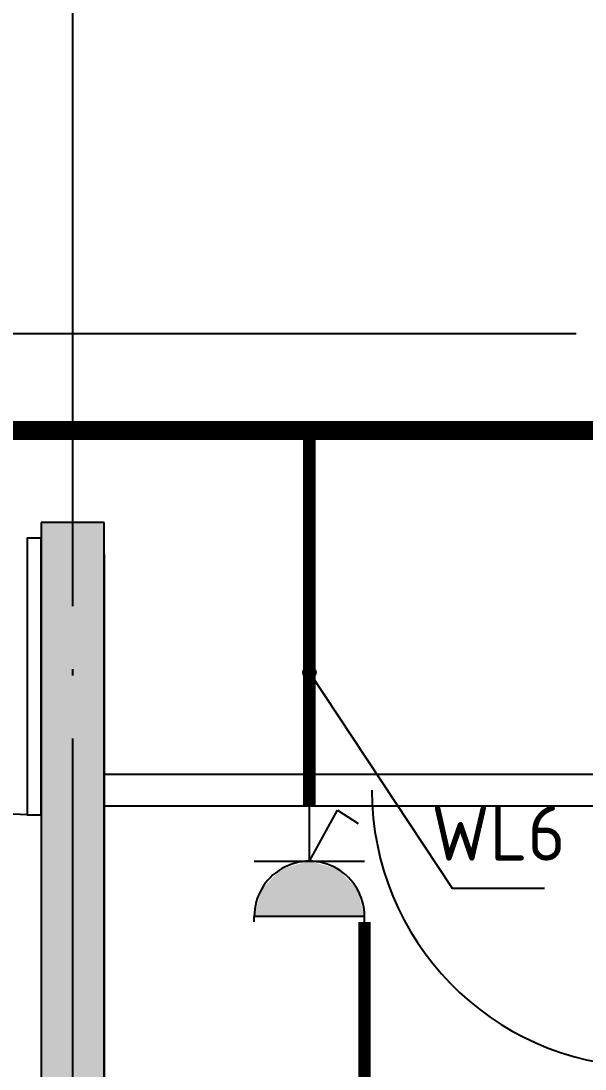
# Model space of a CAD drawing. Extents: x 1129508 to 1196731, y 2982646 to 3009272.
# Drawn here: x 1166004 to 1167796, y 2990779 to 2994105 of the extents above; entities that cross this region are included whole.
import ezdxf
from ezdxf.enums import TextEntityAlignment as Align

# ---------------------------------------------------------------- set-up
doc = ezdxf.new("R2010")
doc.units = 0
doc.header["$LTSCALE"] = 1000
doc.linetypes.add('DOTE', pattern=[2.42, 2, -0.2, 0.02, -0.2])
for name, color, linetype in [('COLUMN', 2, 'Continuous'), ('DIM-照明', 7, 'Continuous'), ('DOTE', 8, 'DOTE'), ('EQUIP-插座', 3, 'Continuous'), ('PUB_HATCH', 8, 'Continuous'), ('WALL', 2, 'Continuous'), ('WINDOW', 4, 'Continuous'), ('WIRE-照明', 1, 'Continuous')]:
    doc.layers.add(name, color=color, linetype=linetype)
doc.styles.add('_TEL_DIM', font='SIMPLEX', dxfattribs={"width": 0.8, "height": 3.5, "bigfont": 'HZTXT'})
doc.styles.add('CADReader_TextStyle', font='tssdeng.shx', dxfattribs={"height": 0.2, "bigfont": 'gbcbig.shx'})

# ---------------------------------------------------------------- blocks, each defined once
blk = doc.blocks.new('21325465')
at = {"layer": 'DOTE'}
for p, q in [((6306113.1, 288052.6), (6306113.1, 305078.5)), ((6274252.3, 293757.8), (6331875.9, 293757.8))]:
    blk.add_line(p, q, dxfattribs=at)
blk = doc.blocks.new('SIPIN1-1-1')
at = {"layer": 'PUB_HATCH'}
h = blk.add_hatch(dxfattribs=at)
h.set_pattern_fill('钢筋混凝土', color=256, scale=50, style=0, pattern_type=2)
h.set_pattern_definition([(45, (0, 0), (-88.3883476, 88.3883476), []), (50, (0, 0), (358.63009, -31.376067), [37.5, -412.5]), (355, (0, 0), (-69.375667, 376.096067), [30, -330]), (100.4514, (29.9, -2.6), (289.25469, 344.71977), [31.870095, -350.571056]), (46.1842, (0, 100), (533.620524, -82.75951), [56.25, -618.75]), (96.6356, (44.47, 93.1), (467.33135, 487.05894), [47.80514, -525.8565]), (351.1842, (0, 100), (467.33097, 487.0593), [45, -495]), (21, (50, 75), (298.453526, -201.309445), [37.5, -412.5]), (326, (50, 75), (121.657666, 362.57502), [30, -330]), (71.4514, (74.87, 58.22), (420.111314, 161.26525), [31.870095, -350.571056]), (37.5, (0, 0), (6.0799277, 166.446927), [0, -326, 0, -335, 0, -331.25]), (7.5, (0, 0), (131.534769, 197.205856), [0, -191, 0, -318.5, 0, -126.25]), (-32.5, (-111.5, 0), (266.911218, -11.277436), [0, -125, 0, -390, 0, -517.5]), (-42.5, (-161.5, 0), (291.593085, 50.052491), [0, -162.5, 0, -259, 0, -367.5])])
h.paths.add_polyline_path([(-260272.7, 2626285.8), (-260472.7, 2626285.8), (-260472.7, 2623736.1), (-264072.7, 2623736.1), (-264072.7, 2627086.1), (-264272.7, 2627086.1), (-264272.7, 2625036.1), (-267022.7, 2625036.1), (-267022.7, 2628486.1), (-265272.7, 2628486.1), (-265272.7, 2628686.1), (-267022.7, 2628686.1), (-267022.7, 2630686.1), (-265272.7, 2630686.1), (-265272.7, 2630886.1), (-267022.7, 2630886.1), (-267022.7, 2633336.1), (-266572.7, 2633336.1), (-266572.7, 2633586.1), (-267272.7, 2633586.1), (-267272.7, 2624786.1), (-264322.7, 2624786.1), (-264322.7, 2623486.1), (-256422.7, 2623486.1), (-256422.7, 2624786.1), (-250722.7, 2624786.1), (-250722.7, 2623486.1), (-242822.7, 2623486.1), (-242822.7, 2624786.1), (-239872.7, 2624786.1), (-239872.7, 2633586.1), (-240572.7, 2633586.1), (-240572.7, 2633336.1), (-240122.7, 2633336.1), (-240122.7, 2630886.1), (-241872.7, 2630886.1), (-241872.7, 2630686.1), (-240122.7, 2630686.1), (-240122.7, 2628686.1), (-241872.7, 2628686.1), (-241872.7, 2628486.1), (-240122.7, 2628486.1), (-240122.7, 2625036.1), (-242872.7, 2625036.1), (-242872.7, 2627086.1), (-243072.7, 2627086.1), (-243072.7, 2623736.1), (-246672.7, 2623736.1), (-246672.7, 2626285.8), (-246872.7, 2626285.8), (-246872.7, 2623736.1), (-250472.7, 2623736.1), (-250472.7, 2627686.1), (-250672.7, 2627686.1), (-250672.7, 2625036.1), (-253472.7, 2625036.1), (-253472.7, 2628486.1), (-251672.7, 2628486.1), (-251672.7, 2628686.1), (-255472.7, 2628686.1), (-255472.7, 2628486.1), (-253672.7, 2628486.1), (-253672.7, 2625036.1), (-256472.7, 2625036.1), (-256472.7, 2627686.1), (-256672.7, 2627686.1), (-256672.7, 2623736.1), (-260272.7, 2623736.1)], flags=0)
at = {"layer": 'COLUMN'}
for points in [[(-264072.7, 2627086.1), (-264272.7, 2627086.1)], [(-264272.7, 2627086.1), (-264272.7, 2625036.1)], [(-264072.7, 2623736.1), (-264072.7, 2627086.1)]]:
    blk.add_lwpolyline(points, dxfattribs=at)
at = {"layer": 'WALL'}
for points in [[(-264072.7, 2626986.1), (-264072.7, 2626186.1)], [(-264072.7, 2626986.1), (-264072.7, 2626986.1)], [(-264072.7, 2626186.1), (-264072.7, 2626186.1)], [(-264072.7, 2626186.1), (-264072.7, 2625036.1)], [(-264072.7, 2626186.1), (-264072.7, 2626186.1)]]:
    blk.add_lwpolyline(points, dxfattribs=at)
at = {"layer": 'WALL', "color": 30}
for points in [[(-262322.2, 2626286), (-264072.7, 2626286.1)], [(-262322.2, 2626186), (-264072.7, 2626186.1)]]:
    blk.add_lwpolyline(points, dxfattribs=at)
at = {"layer": 'WINDOW', "linetype": 'Continuous'}
blk.add_lwpolyline([(-264272.7, 2627036.1), (-264317.7, 2627036.1), (-264317.7, 2626158.6), (-264272.7, 2626158.6), (-264272.7, 2627036.1)], dxfattribs=at)
for centre, start, end in [((-264295.2, 2627036.1), 180, 268.5307), ((-262344.7, 2626236), 179.9964, 268.5272)]:
    blk.add_arc(centre, 877.5, start, end, dxfattribs=at)
at = {"layer": 'DOTE'}
blk.add_blockref('21325465', (-6570285.7, 2333928.3), dxfattribs=at)
blk = doc.blocks.new('$equip_U$00000132(PC-202208021735)')
for p, q in [((-0.5, 1.05), (-0.5, 1)), ((0.5, 1.05), (0.5, 1)), ((-0.5, 1), (0.5, 1)), ((0.5, 0.5), (-0.5, 0.5)), ((0, 0.4995), (-0.2551, 0.0369)), ((0, 0.5), (0, 0)), ((-0.2551, 0.0369), (-0.4414, 0.1579))]:
    blk.add_line(p, q)
blk.add_arc((0, 1), 0.5, 180, 0)
for points in [[(0.433, 0.75), (-0.433, 0.75), (0.5, 1), (-0.5, 1)], [(0.25, 0.567), (-0.25, 0.567), (0.433, 0.75), (-0.433, 0.75)], [(0, 0.5), (0, 0.5), (0.25, 0.567), (-0.25, 0.567)]]:
    blk.add_solid(points)
at = {"color": 7, "style": '_TEL_DIM', "flags": 1}
for tag in ['REMARK', 'A']:
    blk.add_attdef(tag, text='', height=0.0000286, dxfattribs=at).set_placement((0, 0), align=Align.MIDDLE_CENTER)

msp = doc.modelspace()

# ---------------------------------------------------------------- linework, layer by layer
at = {"layer": 'DIM-照明', "linetype": 'Continuous'}
msp.add_lwpolyline([(1166920.3, 2992037), (1167373.5, 2991352.6), (1167667.5, 2991352.6)], dxfattribs=at)
msp.add_circle((1166920.3, 2992037), 20, dxfattribs=at)
at = {"layer": 'WIRE-照明', "color": 4, "const_width": 60}
msp.add_lwpolyline([(1169218.9, 2992805.6), (1165401.2, 2992805.6)], dxfattribs=at)
at = {"layer": 'WIRE-照明', "const_width": 40}
for points in [[(1166920.3, 2991613.2), (1166920.3, 2992805.6)], [(1167095.3, 2991245.7), (1167095.3, 2990549.7)]]:
    msp.add_lwpolyline(points, dxfattribs=at)

# ---------------------------------------------------------------- block references
msp.add_blockref('SIPIN1-1-1', (1430341.1, 365427.2))
at = {"layer": 'EQUIP-插座', "xscale": 350, "yscale": 350, "zscale": 350, "rotation": 179.9999999998013}
msp.add_blockref('$equip_U$00000132(PC-202208021735)', (1166920.3, 2991613.2), dxfattribs=at)

# ---------------------------------------------------------------- texts
at = {"layer": 'DIM-照明', "style": 'CADReader_TextStyle'}
msp.add_text('WL6', height=175, dxfattribs=at).set_placement((1167520.5, 2991615.1), align=Align.TOP_CENTER)

doc.saveas('drawing.dxf')
